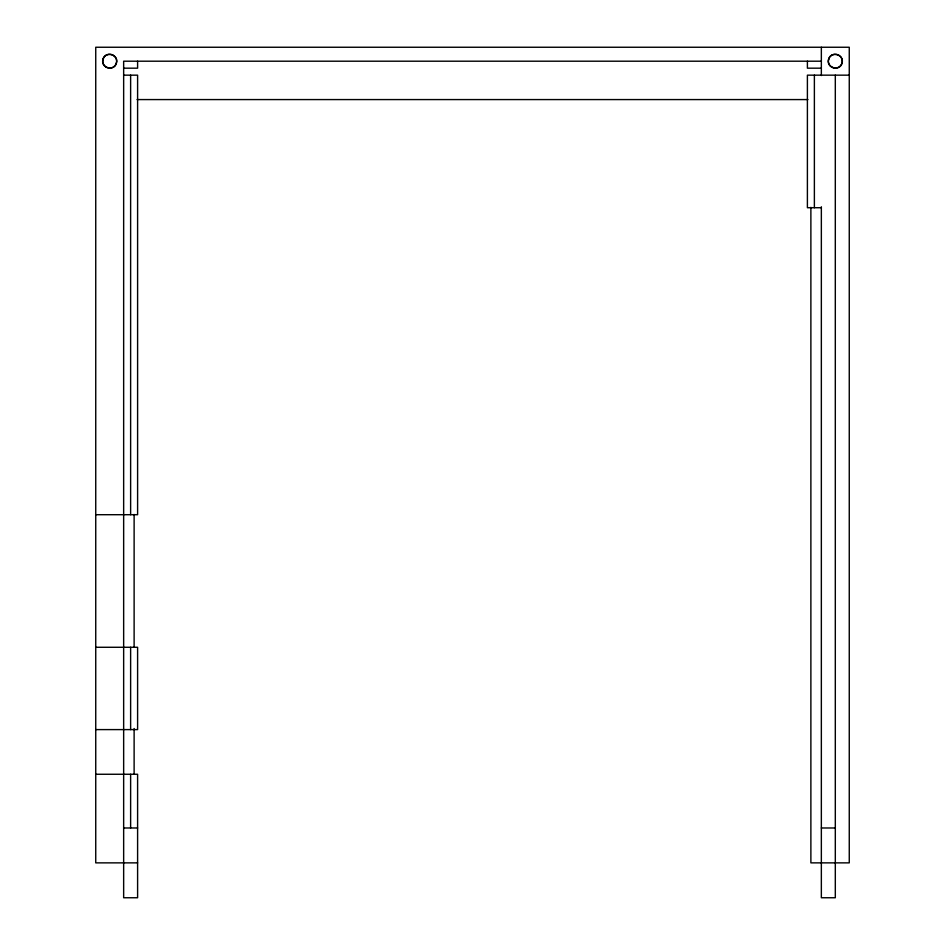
<?xml version="1.0" encoding="UTF-8"?>
<svg xmlns="http://www.w3.org/2000/svg" width="945" height="945" viewBox="0 0 945 945"><rect width="100%" height="100%" fill="white"/><g stroke="black" fill="none" stroke-linecap="round" stroke-linejoin="round"><path stroke-width="1.42" d="M821.347 61.201L123.653 61.201L123.653 897.75L137.604 897.75L137.604 774.262L95.74 774.262M123.653 68.182L137.604 68.182L137.604 61.201M821.347 68.182L807.396 68.182L807.396 61.201M123.653 75.163L137.604 75.163L137.604 514.706L95.74 514.706M849.26 75.163L807.396 75.163L807.396 207.723L821.347 207.723M137.06 99.579L807.94 99.579M95.74 647.278L137.604 647.278L137.604 729.599L95.74 729.599M123.653 827.985L137.604 827.985M821.347 827.985L835.309 827.985M137.604 862.868L95.74 862.868L95.74 47.25L849.26 47.25L849.26 862.868L810.881 862.868L810.881 207.357M835.309 75.163L835.309 897.75L821.347 897.75L821.347 206.766M821.347 47.25L821.347 75.553M814.377 75.163L814.377 207.723M134.119 514.434L134.119 647.313M134.119 728.512L134.119 774.286M130.623 75.163L130.623 514.706M130.623 647.278L130.623 729.599M130.623 774.262L130.623 827.985M102.958 59.393C100.312 67.969 114.439 71.749 116.436 63.008C119.082 54.444 104.942 50.652 102.958 59.393M828.588 59.322C825.847 67.863 839.928 71.808 842.019 63.091C844.771 54.55 830.679 50.605 828.588 59.322M106.206 67.249A6.981 6.981 0 0 0 116.672 61.201A6.981 6.981 0 0 0 106.206 55.164A6.981 6.981 0 0 0 106.206 67.249M831.754 67.201A6.981 6.981 0 0 0 842.278 61.283A6.981 6.981 0 0 0 831.883 55.117A6.981 6.981 0 0 0 831.754 67.201"/></g></svg>
